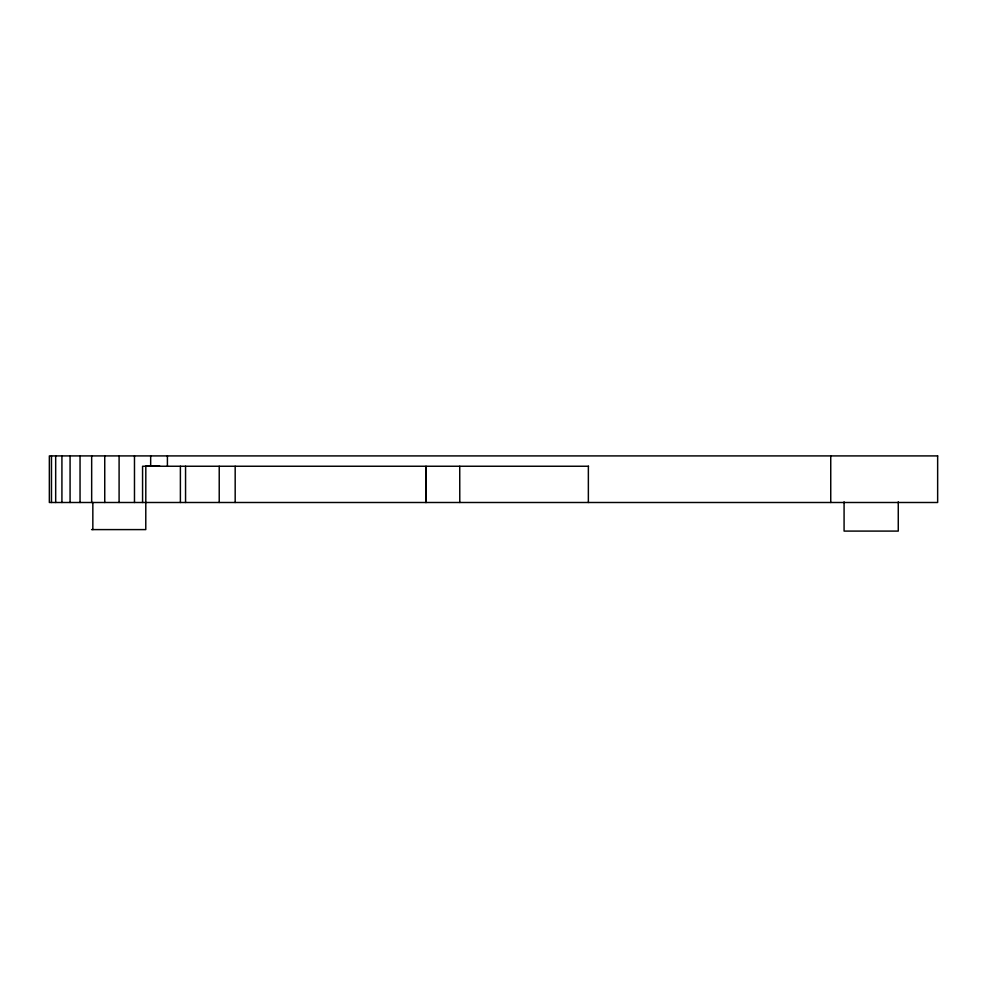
<?xml version="1.0" encoding="UTF-8"?>
<svg xmlns="http://www.w3.org/2000/svg" width="987" height="987" viewBox="0 0 987 987"><rect width="100%" height="100%" fill="white"/><g stroke="black" fill="none" stroke-linecap="round" stroke-linejoin="round"><path stroke-width="1.48" d="M146.175 466.074L159.697 466.074M588.56 466.246L142.572 466.246L142.572 502.494M91.557 529.6L145.78 529.6L145.817 466.246M898.269 501.84L898.269 531.092L844.082 531.092L844.082 501.84M830.746 455.908L830.746 502.494M588.363 466.246L588.363 502.494M459.732 466.246L459.782 502.494M235.177 466.246L235.177 502.494M219.225 466.246L219.225 502.494M185.556 466.246L185.556 502.494M180.387 466.246L180.387 502.494M167.408 455.908L167.408 466.246M150.666 455.908L150.666 466.246M134.479 455.908L134.479 502.494M119.094 455.908L119.094 502.494M104.745 455.908L104.745 502.494M92.84 502.494L92.84 529.6M91.668 455.908L91.668 502.494M80.046 455.908L80.046 502.494M70.077 455.908L70.077 502.494M61.922 455.908L61.922 502.494M55.679 455.908L55.679 502.494M51.472 455.908L51.472 502.494M937.65 455.908L49.35 455.908L49.35 502.494L937.65 502.494L937.65 455.908M426.002 502.494L426.002 466.246L425.903 502.494"/></g></svg>
